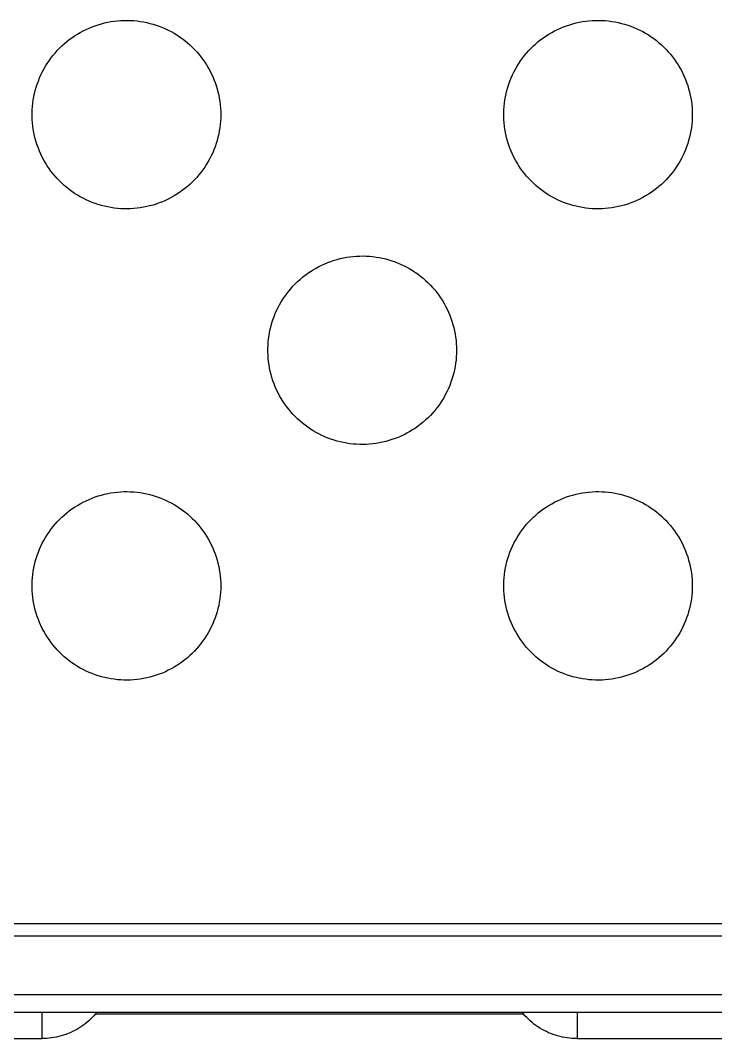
# Model space of a CAD drawing. Header units: millimetres. Extents: x -987 to 2591, y -102 to 2398.
# Drawn here: x 756.57 to 786.06, y 260.37 to 303.59 of the extents above; entities that cross this region are included whole.
import ezdxf

# ---------------------------------------------------------------- set-up
doc = ezdxf.new("R2010")
doc.units = ezdxf.units.MM
doc.header["$MEASUREMENT"] = 0
doc.layers.add('Utwórz2D linie widoczne', color=7, linetype='Continuous', true_color=0x000000)

msp = doc.modelspace()

# ---------------------------------------------------------------- linework, layer by layer
at = {"layer": 'Utwórz2D linie widoczne'}
for p, q in [((759.74, 303.363), (759.872, 303.407)), ((759.872, 303.407), (760.005, 303.446)), ((760.005, 303.446), (760.14, 303.481)), ((760.14, 303.481), (760.275, 303.511)), ((760.275, 303.511), (760.412, 303.536)), ((760.412, 303.536), (760.549, 303.556)), ((760.549, 303.556), (760.687, 303.572)), ((760.687, 303.572), (760.826, 303.583)), ((760.826, 303.583), (760.964, 303.589)), ((760.964, 303.589), (761.103, 303.59)), ((761.103, 303.59), (761.242, 303.586)), ((761.242, 303.586), (761.38, 303.578)), ((761.38, 303.578), (761.519, 303.565)), ((761.519, 303.565), (761.656, 303.547)), ((761.656, 303.547), (761.793, 303.524)), ((761.793, 303.524), (761.929, 303.496)), ((761.929, 303.496), (762.064, 303.464)), ((762.064, 303.464), (762.198, 303.427)), ((762.198, 303.427), (762.331, 303.386)), ((762.331, 303.386), (762.462, 303.34)), ((779.74, 303.363), (779.872, 303.407)), ((779.872, 303.407), (780.005, 303.446)), ((780.005, 303.446), (780.14, 303.481)), ((780.14, 303.481), (780.275, 303.511)), ((780.275, 303.511), (780.412, 303.536)), ((780.412, 303.536), (780.549, 303.556)), ((780.549, 303.556), (780.687, 303.572)), ((780.687, 303.572), (780.826, 303.583)), ((780.826, 303.583), (780.964, 303.589)), ((780.964, 303.589), (781.103, 303.59)), ((781.103, 303.59), (781.242, 303.586)), ((781.242, 303.586), (781.38, 303.578)), ((781.38, 303.578), (781.519, 303.565)), ((781.519, 303.565), (781.656, 303.547)), ((781.656, 303.547), (781.793, 303.524)), ((781.793, 303.524), (781.929, 303.496)), ((781.929, 303.496), (782.064, 303.464)), ((782.064, 303.464), (782.198, 303.427)), ((782.198, 303.427), (782.331, 303.386)), ((782.331, 303.386), (782.462, 303.34)), ((758.871, 302.933), (758.989, 303.007)), ((758.989, 303.007), (759.109, 303.077)), ((759.109, 303.077), (759.231, 303.143)), ((759.231, 303.143), (759.355, 303.205)), ((759.355, 303.205), (759.482, 303.262)), ((759.482, 303.262), (759.61, 303.315)), ((759.61, 303.315), (759.74, 303.363)), ((762.462, 303.34), (762.591, 303.289)), ((762.591, 303.289), (762.719, 303.234)), ((762.719, 303.234), (762.844, 303.174)), ((762.844, 303.174), (762.967, 303.111)), ((762.967, 303.111), (763.088, 303.043)), ((763.088, 303.043), (763.207, 302.97)), ((763.207, 302.97), (763.323, 302.894)), ((778.871, 302.933), (778.989, 303.007)), ((778.989, 303.007), (779.109, 303.077)), ((779.109, 303.077), (779.231, 303.143)), ((779.231, 303.143), (779.355, 303.205)), ((779.355, 303.205), (779.482, 303.262)), ((779.482, 303.262), (779.61, 303.315)), ((779.61, 303.315), (779.74, 303.363)), ((782.462, 303.34), (782.591, 303.289)), ((782.591, 303.289), (782.719, 303.234)), ((782.719, 303.234), (782.844, 303.174)), ((782.844, 303.174), (782.967, 303.111)), ((782.967, 303.111), (783.088, 303.043)), ((783.088, 303.043), (783.207, 302.97)), ((783.207, 302.97), (783.323, 302.894)), ((758.327, 302.503), (758.43, 302.597)), ((758.43, 302.597), (758.536, 302.686)), ((758.536, 302.686), (758.645, 302.772)), ((758.645, 302.772), (758.757, 302.855)), ((758.757, 302.855), (758.871, 302.933)), ((763.323, 302.894), (763.436, 302.814)), ((763.436, 302.814), (763.547, 302.73)), ((763.547, 302.73), (763.654, 302.642)), ((763.654, 302.642), (763.759, 302.55)), ((763.759, 302.55), (763.86, 302.455)), ((778.327, 302.503), (778.43, 302.597)), ((778.43, 302.597), (778.536, 302.686)), ((778.536, 302.686), (778.645, 302.772)), ((778.645, 302.772), (778.757, 302.855)), ((778.757, 302.855), (778.871, 302.933)), ((783.323, 302.894), (783.436, 302.814)), ((783.436, 302.814), (783.547, 302.73)), ((783.547, 302.73), (783.654, 302.642)), ((783.654, 302.642), (783.759, 302.55)), ((783.759, 302.55), (783.86, 302.455)), ((757.865, 301.986), (757.95, 302.096)), ((757.95, 302.096), (758.039, 302.202)), ((758.039, 302.202), (758.132, 302.306)), ((758.132, 302.306), (758.228, 302.406)), ((758.228, 302.406), (758.327, 302.503)), ((763.86, 302.455), (763.958, 302.357)), ((763.958, 302.357), (764.052, 302.255)), ((764.052, 302.255), (764.142, 302.149)), ((764.142, 302.149), (764.229, 302.041)), ((777.865, 301.986), (777.95, 302.096)), ((777.95, 302.096), (778.039, 302.202)), ((778.039, 302.202), (778.132, 302.306)), ((778.132, 302.306), (778.228, 302.406)), ((778.228, 302.406), (778.327, 302.503)), ((783.86, 302.455), (783.958, 302.357)), ((783.958, 302.357), (784.052, 302.255)), ((784.052, 302.255), (784.142, 302.149)), ((784.142, 302.149), (784.229, 302.041)), ((757.634, 301.64), (757.707, 301.758)), ((757.707, 301.758), (757.784, 301.873)), ((757.784, 301.873), (757.865, 301.986)), ((764.229, 302.041), (764.313, 301.93)), ((764.313, 301.93), (764.392, 301.816)), ((764.392, 301.816), (764.467, 301.699)), ((764.467, 301.699), (764.538, 301.58)), ((777.634, 301.64), (777.707, 301.758)), ((777.707, 301.758), (777.784, 301.873)), ((777.784, 301.873), (777.865, 301.986)), ((784.229, 302.041), (784.313, 301.93)), ((784.313, 301.93), (784.392, 301.816)), ((784.392, 301.816), (784.467, 301.699)), ((784.467, 301.699), (784.538, 301.58)), ((757.383, 301.145), (757.439, 301.272)), ((757.439, 301.272), (757.5, 301.397)), ((757.5, 301.397), (757.565, 301.52)), ((757.565, 301.52), (757.634, 301.64)), ((764.538, 301.58), (764.605, 301.458)), ((764.605, 301.458), (764.668, 301.335)), ((764.668, 301.335), (764.726, 301.209)), ((777.383, 301.145), (777.439, 301.272)), ((777.439, 301.272), (777.5, 301.397)), ((777.5, 301.397), (777.565, 301.52)), ((777.565, 301.52), (777.634, 301.64)), ((784.538, 301.58), (784.605, 301.458)), ((784.605, 301.458), (784.668, 301.335)), ((784.668, 301.335), (784.726, 301.209)), ((757.241, 300.753), (757.284, 300.885)), ((757.284, 300.885), (757.331, 301.016)), ((757.331, 301.016), (757.383, 301.145)), ((764.726, 301.209), (764.78, 301.081)), ((764.78, 301.081), (764.83, 300.951)), ((764.83, 300.951), (764.875, 300.82)), ((764.875, 300.82), (764.915, 300.687)), ((777.241, 300.753), (777.284, 300.885)), ((777.284, 300.885), (777.331, 301.016)), ((777.331, 301.016), (777.383, 301.145)), ((784.726, 301.209), (784.78, 301.081)), ((784.78, 301.081), (784.83, 300.951)), ((784.83, 300.951), (784.875, 300.82)), ((784.875, 300.82), (784.915, 300.687)), ((757.141, 300.349), (757.17, 300.485)), ((757.17, 300.485), (757.203, 300.62)), ((757.203, 300.62), (757.241, 300.753)), ((764.915, 300.687), (764.951, 300.553)), ((764.951, 300.553), (764.982, 300.417)), ((764.982, 300.417), (765.008, 300.281)), ((777.141, 300.349), (777.17, 300.485)), ((777.17, 300.485), (777.203, 300.62)), ((777.203, 300.62), (777.241, 300.753)), ((784.915, 300.687), (784.951, 300.553)), ((784.951, 300.553), (784.982, 300.417)), ((784.982, 300.417), (785.008, 300.281)), ((757.074, 299.798), (757.083, 299.937)), ((757.083, 299.937), (757.098, 300.075)), ((757.098, 300.075), (757.117, 300.212)), ((757.117, 300.212), (757.141, 300.349)), ((765.008, 300.281), (765.03, 300.144)), ((765.03, 300.144), (765.047, 300.006)), ((765.047, 300.006), (765.059, 299.868)), ((777.074, 299.798), (777.083, 299.937)), ((777.083, 299.937), (777.098, 300.075)), ((777.098, 300.075), (777.117, 300.212)), ((777.117, 300.212), (777.141, 300.349)), ((785.008, 300.281), (785.03, 300.144)), ((785.03, 300.144), (785.047, 300.006)), ((785.047, 300.006), (785.059, 299.868)), ((757.069, 299.66), (757.074, 299.798)), ((757.069, 299.521), (757.069, 299.66)), ((757.074, 299.382), (757.069, 299.521)), ((765.059, 299.868), (765.066, 299.729)), ((765.066, 299.729), (765.068, 299.59)), ((765.068, 299.59), (765.066, 299.451)), ((777.069, 299.66), (777.074, 299.798)), ((777.069, 299.521), (777.069, 299.66)), ((777.074, 299.382), (777.069, 299.521)), ((785.059, 299.868), (785.066, 299.729)), ((785.066, 299.729), (785.068, 299.59)), ((785.068, 299.59), (785.066, 299.451)), ((757.083, 299.243), (757.074, 299.382)), ((757.098, 299.105), (757.083, 299.243)), ((757.117, 298.968), (757.098, 299.105)), ((765.047, 299.174), (765.03, 299.036)), ((765.059, 299.313), (765.047, 299.174)), ((765.066, 299.451), (765.059, 299.313)), ((777.083, 299.243), (777.074, 299.382)), ((777.098, 299.105), (777.083, 299.243)), ((777.117, 298.968), (777.098, 299.105)), ((785.047, 299.174), (785.03, 299.036)), ((785.059, 299.313), (785.047, 299.174)), ((785.066, 299.451), (785.059, 299.313)), ((757.141, 298.831), (757.117, 298.968)), ((757.17, 298.695), (757.141, 298.831)), ((757.203, 298.56), (757.17, 298.695)), ((764.951, 298.628), (764.915, 298.494)), ((764.982, 298.763), (764.951, 298.628)), ((765.008, 298.899), (764.982, 298.763)), ((765.03, 299.036), (765.008, 298.899)), ((777.141, 298.831), (777.117, 298.968)), ((777.17, 298.695), (777.141, 298.831)), ((777.203, 298.56), (777.17, 298.695)), ((784.951, 298.628), (784.915, 298.494)), ((784.982, 298.763), (784.951, 298.628)), ((785.008, 298.899), (784.982, 298.763)), ((785.03, 299.036), (785.008, 298.899)), ((757.241, 298.427), (757.203, 298.56)), ((757.284, 298.295), (757.241, 298.427)), ((757.331, 298.164), (757.284, 298.295)), ((764.83, 298.229), (764.78, 298.1)), ((764.875, 298.361), (764.83, 298.229)), ((764.915, 298.494), (764.875, 298.361)), ((777.241, 298.427), (777.203, 298.56)), ((777.284, 298.295), (777.241, 298.427)), ((777.331, 298.164), (777.284, 298.295)), ((784.83, 298.229), (784.78, 298.1)), ((784.875, 298.361), (784.83, 298.229)), ((784.915, 298.494), (784.875, 298.361)), ((757.383, 298.035), (757.331, 298.164)), ((757.439, 297.908), (757.383, 298.035)), ((757.5, 297.783), (757.439, 297.908)), ((757.565, 297.661), (757.5, 297.783)), ((764.668, 297.846), (764.605, 297.722)), ((764.726, 297.972), (764.668, 297.846)), ((764.78, 298.1), (764.726, 297.972)), ((777.383, 298.035), (777.331, 298.164)), ((777.439, 297.908), (777.383, 298.035)), ((777.5, 297.783), (777.439, 297.908)), ((777.565, 297.661), (777.5, 297.783)), ((784.668, 297.846), (784.605, 297.722)), ((784.726, 297.972), (784.668, 297.846)), ((784.78, 298.1), (784.726, 297.972)), ((757.634, 297.54), (757.565, 297.661)), ((757.707, 297.422), (757.634, 297.54)), ((757.784, 297.307), (757.707, 297.422)), ((764.392, 297.364), (764.313, 297.25)), ((764.467, 297.481), (764.392, 297.364)), ((764.538, 297.6), (764.467, 297.481)), ((764.605, 297.722), (764.538, 297.6)), ((777.634, 297.54), (777.565, 297.661)), ((777.707, 297.422), (777.634, 297.54)), ((777.784, 297.307), (777.707, 297.422)), ((784.392, 297.364), (784.313, 297.25)), ((784.467, 297.481), (784.392, 297.364)), ((784.538, 297.6), (784.467, 297.481)), ((784.605, 297.722), (784.538, 297.6)), ((757.865, 297.194), (757.784, 297.307)), ((757.95, 297.085), (757.865, 297.194)), ((758.039, 296.978), (757.95, 297.085)), ((758.132, 296.874), (758.039, 296.978)), ((764.052, 296.926), (763.958, 296.824)), ((764.142, 297.031), (764.052, 296.926)), ((764.229, 297.139), (764.142, 297.031)), ((764.313, 297.25), (764.229, 297.139)), ((777.865, 297.194), (777.784, 297.307)), ((777.95, 297.085), (777.865, 297.194)), ((778.039, 296.978), (777.95, 297.085)), ((778.132, 296.874), (778.039, 296.978)), ((784.052, 296.926), (783.958, 296.824)), ((784.142, 297.031), (784.052, 296.926)), ((784.229, 297.139), (784.142, 297.031)), ((784.313, 297.25), (784.229, 297.139)), ((758.228, 296.774), (758.132, 296.874)), ((758.327, 296.677), (758.228, 296.774)), ((758.43, 296.584), (758.327, 296.677)), ((758.536, 296.494), (758.43, 296.584)), ((758.645, 296.408), (758.536, 296.494)), ((763.654, 296.538), (763.547, 296.45)), ((763.759, 296.63), (763.654, 296.538)), ((763.86, 296.725), (763.759, 296.63)), ((763.958, 296.824), (763.86, 296.725)), ((778.228, 296.774), (778.132, 296.874)), ((778.327, 296.677), (778.228, 296.774)), ((778.43, 296.584), (778.327, 296.677)), ((778.536, 296.494), (778.43, 296.584)), ((778.645, 296.408), (778.536, 296.494)), ((783.654, 296.538), (783.547, 296.45)), ((783.759, 296.63), (783.654, 296.538)), ((783.86, 296.725), (783.759, 296.63)), ((783.958, 296.824), (783.86, 296.725)), ((758.757, 296.326), (758.645, 296.408)), ((758.871, 296.247), (758.757, 296.326)), ((758.989, 296.173), (758.871, 296.247)), ((759.109, 296.103), (758.989, 296.173)), ((759.231, 296.037), (759.109, 296.103)), ((759.355, 295.976), (759.231, 296.037)), ((762.967, 296.07), (762.844, 296.006)), ((763.088, 296.138), (762.967, 296.07)), ((763.207, 296.21), (763.088, 296.138)), ((763.323, 296.286), (763.207, 296.21)), ((763.436, 296.366), (763.323, 296.286)), ((763.547, 296.45), (763.436, 296.366)), ((778.757, 296.326), (778.645, 296.408)), ((778.871, 296.247), (778.757, 296.326)), ((778.989, 296.173), (778.871, 296.247)), ((779.109, 296.103), (778.989, 296.173)), ((779.231, 296.037), (779.109, 296.103)), ((779.355, 295.976), (779.231, 296.037)), ((782.967, 296.07), (782.844, 296.006)), ((783.088, 296.138), (782.967, 296.07)), ((783.207, 296.21), (783.088, 296.138)), ((783.323, 296.286), (783.207, 296.21)), ((783.436, 296.366), (783.323, 296.286)), ((783.547, 296.45), (783.436, 296.366)), ((759.482, 295.918), (759.355, 295.976)), ((759.61, 295.865), (759.482, 295.918)), ((759.74, 295.817), (759.61, 295.865)), ((759.872, 295.773), (759.74, 295.817)), ((760.005, 295.734), (759.872, 295.773)), ((760.14, 295.699), (760.005, 295.734)), ((760.275, 295.67), (760.14, 295.699)), ((760.412, 295.644), (760.275, 295.67)), ((760.549, 295.624), (760.412, 295.644)), ((760.687, 295.608), (760.549, 295.624)), ((760.826, 295.598), (760.687, 295.608)), ((760.964, 295.591), (760.826, 295.598)), ((761.38, 295.602), (761.242, 295.594)), ((761.519, 295.616), (761.38, 295.602)), ((761.656, 295.634), (761.519, 295.616)), ((761.793, 295.656), (761.656, 295.634)), ((761.929, 295.684), (761.793, 295.656)), ((762.064, 295.716), (761.929, 295.684)), ((762.198, 295.753), (762.064, 295.716)), ((762.331, 295.795), (762.198, 295.753)), ((762.462, 295.841), (762.331, 295.795)), ((762.591, 295.891), (762.462, 295.841)), ((762.719, 295.946), (762.591, 295.891)), ((762.844, 296.006), (762.719, 295.946)), ((779.482, 295.918), (779.355, 295.976)), ((779.61, 295.865), (779.482, 295.918)), ((779.74, 295.817), (779.61, 295.865)), ((779.872, 295.773), (779.74, 295.817)), ((780.005, 295.734), (779.872, 295.773)), ((780.14, 295.699), (780.005, 295.734)), ((780.275, 295.67), (780.14, 295.699)), ((780.412, 295.644), (780.275, 295.67)), ((780.549, 295.624), (780.412, 295.644)), ((780.687, 295.608), (780.549, 295.624)), ((780.826, 295.598), (780.687, 295.608)), ((780.964, 295.591), (780.826, 295.598)), ((781.38, 295.602), (781.242, 295.594)), ((781.519, 295.616), (781.38, 295.602)), ((781.656, 295.634), (781.519, 295.616)), ((781.793, 295.656), (781.656, 295.634)), ((781.929, 295.684), (781.793, 295.656)), ((782.064, 295.716), (781.929, 295.684)), ((782.198, 295.753), (782.064, 295.716)), ((782.331, 295.795), (782.198, 295.753)), ((782.462, 295.841), (782.331, 295.795)), ((782.591, 295.891), (782.462, 295.841)), ((782.719, 295.946), (782.591, 295.891)), ((782.844, 296.006), (782.719, 295.946)), ((761.103, 295.59), (760.964, 295.591)), ((761.242, 295.594), (761.103, 295.59)), ((781.103, 295.59), (780.964, 295.591)), ((781.242, 295.594), (781.103, 295.59)), ((769.872, 293.407), (770.005, 293.446)), ((770.005, 293.446), (770.14, 293.481)), ((770.14, 293.481), (770.275, 293.511)), ((770.275, 293.511), (770.412, 293.536)), ((770.412, 293.536), (770.549, 293.556)), ((770.549, 293.556), (770.687, 293.572)), ((770.687, 293.572), (770.826, 293.583)), ((770.826, 293.583), (770.964, 293.589)), ((770.964, 293.589), (771.103, 293.59)), ((771.103, 293.59), (771.242, 293.586)), ((771.242, 293.586), (771.38, 293.578)), ((771.38, 293.578), (771.519, 293.565)), ((771.519, 293.565), (771.656, 293.547)), ((771.656, 293.547), (771.793, 293.524)), ((771.793, 293.524), (771.929, 293.496)), ((771.929, 293.496), (772.064, 293.464)), ((772.064, 293.464), (772.198, 293.427)), ((768.871, 292.933), (768.989, 293.007)), ((768.989, 293.007), (769.109, 293.077)), ((769.109, 293.077), (769.231, 293.143)), ((769.231, 293.143), (769.355, 293.205)), ((769.355, 293.205), (769.482, 293.262)), ((769.482, 293.262), (769.61, 293.315)), ((769.61, 293.315), (769.74, 293.363)), ((769.74, 293.363), (769.872, 293.407)), ((772.198, 293.427), (772.331, 293.386)), ((772.331, 293.386), (772.462, 293.34)), ((772.462, 293.34), (772.591, 293.289)), ((772.591, 293.289), (772.719, 293.234)), ((772.719, 293.234), (772.844, 293.174)), ((772.844, 293.174), (772.967, 293.111)), ((772.967, 293.111), (773.088, 293.043)), ((773.088, 293.043), (773.207, 292.97)), ((768.327, 292.503), (768.43, 292.597)), ((768.43, 292.597), (768.536, 292.686)), ((768.536, 292.686), (768.645, 292.772)), ((768.645, 292.772), (768.757, 292.855)), ((768.757, 292.855), (768.871, 292.933)), ((773.207, 292.97), (773.323, 292.894)), ((773.323, 292.894), (773.436, 292.814)), ((773.436, 292.814), (773.547, 292.73)), ((773.547, 292.73), (773.654, 292.642)), ((773.654, 292.642), (773.759, 292.55)), ((767.95, 292.096), (768.039, 292.202)), ((768.039, 292.202), (768.132, 292.306)), ((768.132, 292.306), (768.228, 292.406)), ((768.228, 292.406), (768.327, 292.503)), ((773.759, 292.55), (773.86, 292.455)), ((773.86, 292.455), (773.958, 292.357)), ((773.958, 292.357), (774.052, 292.255)), ((774.052, 292.255), (774.142, 292.149)), ((774.142, 292.149), (774.229, 292.041)), ((767.634, 291.64), (767.707, 291.758)), ((767.707, 291.758), (767.784, 291.873)), ((767.784, 291.873), (767.865, 291.986)), ((767.865, 291.986), (767.95, 292.096)), ((774.229, 292.041), (774.313, 291.93)), ((774.313, 291.93), (774.392, 291.816)), ((774.392, 291.816), (774.467, 291.699)), ((767.439, 291.272), (767.5, 291.397)), ((767.5, 291.397), (767.565, 291.52)), ((767.565, 291.52), (767.634, 291.64)), ((774.467, 291.699), (774.538, 291.58)), ((774.538, 291.58), (774.605, 291.458)), ((774.605, 291.458), (774.668, 291.335)), ((774.668, 291.335), (774.726, 291.209)), ((767.241, 290.753), (767.284, 290.885)), ((767.284, 290.885), (767.331, 291.016)), ((767.331, 291.016), (767.383, 291.145)), ((767.383, 291.145), (767.439, 291.272)), ((774.726, 291.209), (774.78, 291.081)), ((774.78, 291.081), (774.83, 290.951)), ((774.83, 290.951), (774.875, 290.82)), ((767.141, 290.349), (767.17, 290.485)), ((767.17, 290.485), (767.203, 290.62)), ((767.203, 290.62), (767.241, 290.753)), ((774.875, 290.82), (774.915, 290.687)), ((774.915, 290.687), (774.951, 290.553)), ((774.951, 290.553), (774.982, 290.417)), ((774.982, 290.417), (775.008, 290.281)), ((767.083, 289.937), (767.098, 290.075)), ((767.098, 290.075), (767.117, 290.212)), ((767.117, 290.212), (767.141, 290.349)), ((775.008, 290.281), (775.03, 290.144)), ((775.03, 290.144), (775.047, 290.006)), ((775.047, 290.006), (775.059, 289.868)), ((767.069, 289.66), (767.074, 289.798)), ((767.069, 289.521), (767.069, 289.66)), ((767.074, 289.798), (767.083, 289.937)), ((775.059, 289.868), (775.066, 289.729)), ((775.066, 289.729), (775.068, 289.59)), ((775.068, 289.59), (775.066, 289.451)), ((767.074, 289.382), (767.069, 289.521)), ((767.083, 289.243), (767.074, 289.382)), ((767.098, 289.105), (767.083, 289.243)), ((775.047, 289.174), (775.03, 289.036)), ((775.059, 289.313), (775.047, 289.174)), ((775.066, 289.451), (775.059, 289.313)), ((767.117, 288.968), (767.098, 289.105)), ((767.141, 288.831), (767.117, 288.968)), ((767.17, 288.695), (767.141, 288.831)), ((767.203, 288.56), (767.17, 288.695)), ((774.982, 288.763), (774.951, 288.628)), ((775.008, 288.899), (774.982, 288.763)), ((775.03, 289.036), (775.008, 288.899)), ((767.241, 288.427), (767.203, 288.56)), ((767.284, 288.295), (767.241, 288.427)), ((767.331, 288.164), (767.284, 288.295)), ((774.875, 288.361), (774.83, 288.229)), ((774.915, 288.494), (774.875, 288.361)), ((774.951, 288.628), (774.915, 288.494)), ((767.383, 288.035), (767.331, 288.164)), ((767.439, 287.908), (767.383, 288.035)), ((767.5, 287.783), (767.439, 287.908)), ((774.668, 287.846), (774.605, 287.722)), ((774.726, 287.972), (774.668, 287.846)), ((774.78, 288.1), (774.726, 287.972)), ((774.83, 288.229), (774.78, 288.1)), ((767.565, 287.661), (767.5, 287.783)), ((767.634, 287.54), (767.565, 287.661)), ((767.707, 287.422), (767.634, 287.54)), ((767.784, 287.307), (767.707, 287.422)), ((774.467, 287.481), (774.392, 287.364)), ((774.538, 287.6), (774.467, 287.481)), ((774.605, 287.722), (774.538, 287.6)), ((767.865, 287.194), (767.784, 287.307)), ((767.95, 287.085), (767.865, 287.194)), ((768.039, 286.978), (767.95, 287.085)), ((768.132, 286.874), (768.039, 286.978)), ((774.142, 287.031), (774.052, 286.926)), ((774.229, 287.139), (774.142, 287.031)), ((774.313, 287.25), (774.229, 287.139)), ((774.392, 287.364), (774.313, 287.25)), ((768.228, 286.774), (768.132, 286.874)), ((768.327, 286.677), (768.228, 286.774)), ((768.43, 286.584), (768.327, 286.677)), ((768.536, 286.494), (768.43, 286.584)), ((773.654, 286.538), (773.547, 286.45)), ((773.759, 286.63), (773.654, 286.538)), ((773.86, 286.725), (773.759, 286.63)), ((773.958, 286.824), (773.86, 286.725)), ((774.052, 286.926), (773.958, 286.824)), ((768.645, 286.408), (768.536, 286.494)), ((768.757, 286.326), (768.645, 286.408)), ((768.871, 286.247), (768.757, 286.326)), ((768.989, 286.173), (768.871, 286.247)), ((769.109, 286.103), (768.989, 286.173)), ((769.231, 286.037), (769.109, 286.103)), ((773.088, 286.138), (772.967, 286.07)), ((773.207, 286.21), (773.088, 286.138)), ((773.323, 286.286), (773.207, 286.21)), ((773.436, 286.366), (773.323, 286.286)), ((773.547, 286.45), (773.436, 286.366)), ((769.355, 285.976), (769.231, 286.037)), ((769.482, 285.918), (769.355, 285.976)), ((769.61, 285.865), (769.482, 285.918)), ((769.74, 285.817), (769.61, 285.865)), ((769.872, 285.773), (769.74, 285.817)), ((770.005, 285.734), (769.872, 285.773)), ((770.14, 285.699), (770.005, 285.734)), ((770.275, 285.67), (770.14, 285.699)), ((770.412, 285.644), (770.275, 285.67)), ((771.929, 285.684), (771.793, 285.656)), ((772.064, 285.716), (771.929, 285.684)), ((772.198, 285.753), (772.064, 285.716)), ((772.331, 285.795), (772.198, 285.753)), ((772.462, 285.841), (772.331, 285.795)), ((772.591, 285.891), (772.462, 285.841)), ((772.719, 285.946), (772.591, 285.891)), ((772.844, 286.006), (772.719, 285.946)), ((772.967, 286.07), (772.844, 286.006)), ((770.549, 285.624), (770.412, 285.644)), ((770.687, 285.608), (770.549, 285.624)), ((770.826, 285.598), (770.687, 285.608)), ((770.964, 285.591), (770.826, 285.598)), ((771.103, 285.59), (770.964, 285.591)), ((771.242, 285.594), (771.103, 285.59)), ((771.38, 285.602), (771.242, 285.594)), ((771.519, 285.616), (771.38, 285.602)), ((771.656, 285.634), (771.519, 285.616)), ((771.793, 285.656), (771.656, 285.634)), ((760.14, 283.481), (760.275, 283.511)), ((760.275, 283.511), (760.412, 283.536)), ((760.412, 283.536), (760.549, 283.556)), ((760.549, 283.556), (760.687, 283.572)), ((760.687, 283.572), (760.826, 283.583)), ((760.826, 283.583), (760.964, 283.589)), ((760.964, 283.589), (761.103, 283.59)), ((761.103, 283.59), (761.242, 283.586)), ((761.242, 283.586), (761.38, 283.578)), ((761.38, 283.578), (761.519, 283.565)), ((761.519, 283.565), (761.656, 283.547)), ((761.656, 283.547), (761.793, 283.524)), ((761.793, 283.524), (761.929, 283.496)), ((761.929, 283.496), (762.064, 283.464)), ((780.14, 283.481), (780.275, 283.511)), ((780.275, 283.511), (780.412, 283.536)), ((780.412, 283.536), (780.549, 283.556)), ((780.549, 283.556), (780.687, 283.572)), ((780.687, 283.572), (780.826, 283.583)), ((780.826, 283.583), (780.964, 283.589)), ((780.964, 283.589), (781.103, 283.59)), ((781.103, 283.59), (781.242, 283.586)), ((781.242, 283.586), (781.38, 283.578)), ((781.38, 283.578), (781.519, 283.565)), ((781.519, 283.565), (781.656, 283.547)), ((781.656, 283.547), (781.793, 283.524)), ((781.793, 283.524), (781.929, 283.496)), ((781.929, 283.496), (782.064, 283.464)), ((758.989, 283.007), (759.109, 283.077)), ((759.109, 283.077), (759.231, 283.143)), ((759.231, 283.143), (759.355, 283.205)), ((759.355, 283.205), (759.482, 283.262)), ((759.482, 283.262), (759.61, 283.315)), ((759.61, 283.315), (759.74, 283.363)), ((759.74, 283.363), (759.872, 283.407)), ((759.872, 283.407), (760.005, 283.446)), ((760.005, 283.446), (760.14, 283.481)), ((762.064, 283.464), (762.198, 283.427)), ((762.198, 283.427), (762.331, 283.386)), ((762.331, 283.386), (762.462, 283.34)), ((762.462, 283.34), (762.591, 283.289)), ((762.591, 283.289), (762.719, 283.234)), ((762.719, 283.234), (762.844, 283.174)), ((762.844, 283.174), (762.967, 283.111)), ((762.967, 283.111), (763.088, 283.043)), ((778.989, 283.007), (779.109, 283.077)), ((779.109, 283.077), (779.231, 283.143)), ((779.231, 283.143), (779.355, 283.205)), ((779.355, 283.205), (779.482, 283.262)), ((779.482, 283.262), (779.61, 283.315)), ((779.61, 283.315), (779.74, 283.363)), ((779.74, 283.363), (779.872, 283.407)), ((779.872, 283.407), (780.005, 283.446)), ((780.005, 283.446), (780.14, 283.481)), ((782.064, 283.464), (782.198, 283.427)), ((782.198, 283.427), (782.331, 283.386)), ((782.331, 283.386), (782.462, 283.34)), ((782.462, 283.34), (782.591, 283.289)), ((782.591, 283.289), (782.719, 283.234)), ((782.719, 283.234), (782.844, 283.174)), ((782.844, 283.174), (782.967, 283.111)), ((782.967, 283.111), (783.088, 283.043)), ((758.43, 282.597), (758.536, 282.686)), ((758.536, 282.686), (758.645, 282.772)), ((758.645, 282.772), (758.757, 282.855)), ((758.757, 282.855), (758.871, 282.933)), ((758.871, 282.933), (758.989, 283.007)), ((763.088, 283.043), (763.207, 282.97)), ((763.207, 282.97), (763.323, 282.894)), ((763.323, 282.894), (763.436, 282.814)), ((763.436, 282.814), (763.547, 282.73)), ((763.547, 282.73), (763.654, 282.642)), ((763.654, 282.642), (763.759, 282.55)), ((778.43, 282.597), (778.536, 282.686)), ((778.536, 282.686), (778.645, 282.772)), ((778.645, 282.772), (778.757, 282.855)), ((778.757, 282.855), (778.871, 282.933)), ((778.871, 282.933), (778.989, 283.007)), ((783.088, 283.043), (783.207, 282.97)), ((783.207, 282.97), (783.323, 282.894)), ((783.323, 282.894), (783.436, 282.814)), ((783.436, 282.814), (783.547, 282.73)), ((783.547, 282.73), (783.654, 282.642)), ((783.654, 282.642), (783.759, 282.55)), ((757.95, 282.096), (758.039, 282.202)), ((758.039, 282.202), (758.132, 282.306)), ((758.132, 282.306), (758.228, 282.406)), ((758.228, 282.406), (758.327, 282.503)), ((758.327, 282.503), (758.43, 282.597)), ((763.759, 282.55), (763.86, 282.455)), ((763.86, 282.455), (763.958, 282.357)), ((763.958, 282.357), (764.052, 282.255)), ((764.052, 282.255), (764.142, 282.149)), ((777.95, 282.096), (778.039, 282.202)), ((778.039, 282.202), (778.132, 282.306)), ((778.132, 282.306), (778.228, 282.406)), ((778.228, 282.406), (778.327, 282.503)), ((778.327, 282.503), (778.43, 282.597)), ((783.759, 282.55), (783.86, 282.455)), ((783.86, 282.455), (783.958, 282.357)), ((783.958, 282.357), (784.052, 282.255)), ((784.052, 282.255), (784.142, 282.149)), ((757.707, 281.758), (757.784, 281.873)), ((757.784, 281.873), (757.865, 281.986)), ((757.865, 281.986), (757.95, 282.096)), ((764.142, 282.149), (764.229, 282.041)), ((764.229, 282.041), (764.313, 281.93)), ((764.313, 281.93), (764.392, 281.816)), ((764.392, 281.816), (764.467, 281.699)), ((777.707, 281.758), (777.784, 281.873)), ((777.784, 281.873), (777.865, 281.986)), ((777.865, 281.986), (777.95, 282.096)), ((784.142, 282.149), (784.229, 282.041)), ((784.229, 282.041), (784.313, 281.93)), ((784.313, 281.93), (784.392, 281.816)), ((784.392, 281.816), (784.467, 281.699)), ((757.439, 281.272), (757.5, 281.397)), ((757.5, 281.397), (757.565, 281.52)), ((757.565, 281.52), (757.634, 281.64)), ((757.634, 281.64), (757.707, 281.758)), ((764.467, 281.699), (764.538, 281.58)), ((764.538, 281.58), (764.605, 281.458)), ((764.605, 281.458), (764.668, 281.335)), ((777.439, 281.272), (777.5, 281.397)), ((777.5, 281.397), (777.565, 281.52)), ((777.565, 281.52), (777.634, 281.64)), ((777.634, 281.64), (777.707, 281.758)), ((784.467, 281.699), (784.538, 281.58)), ((784.538, 281.58), (784.605, 281.458)), ((784.605, 281.458), (784.668, 281.335)), ((757.284, 280.885), (757.331, 281.016)), ((757.331, 281.016), (757.383, 281.145)), ((757.383, 281.145), (757.439, 281.272)), ((764.668, 281.335), (764.726, 281.209)), ((764.726, 281.209), (764.78, 281.081)), ((764.78, 281.081), (764.83, 280.951)), ((764.83, 280.951), (764.875, 280.82)), ((777.284, 280.885), (777.331, 281.016)), ((777.331, 281.016), (777.383, 281.145)), ((777.383, 281.145), (777.439, 281.272)), ((784.668, 281.335), (784.726, 281.209)), ((784.726, 281.209), (784.78, 281.081)), ((784.78, 281.081), (784.83, 280.951)), ((784.83, 280.951), (784.875, 280.82)), ((757.141, 280.349), (757.17, 280.485)), ((757.17, 280.485), (757.203, 280.62)), ((757.203, 280.62), (757.241, 280.753)), ((757.241, 280.753), (757.284, 280.885)), ((764.875, 280.82), (764.915, 280.687)), ((764.915, 280.687), (764.951, 280.553)), ((764.951, 280.553), (764.982, 280.417)), ((777.141, 280.349), (777.17, 280.485)), ((777.17, 280.485), (777.203, 280.62)), ((777.203, 280.62), (777.241, 280.753)), ((777.241, 280.753), (777.284, 280.885)), ((784.875, 280.82), (784.915, 280.687)), ((784.915, 280.687), (784.951, 280.553)), ((784.951, 280.553), (784.982, 280.417)), ((757.083, 279.937), (757.098, 280.075)), ((757.098, 280.075), (757.117, 280.212)), ((757.117, 280.212), (757.141, 280.349)), ((764.982, 280.417), (765.008, 280.281)), ((765.008, 280.281), (765.03, 280.144)), ((765.03, 280.144), (765.047, 280.006)), ((777.083, 279.937), (777.098, 280.075)), ((777.098, 280.075), (777.117, 280.212)), ((777.117, 280.212), (777.141, 280.349)), ((784.982, 280.417), (785.008, 280.281)), ((785.008, 280.281), (785.03, 280.144)), ((785.03, 280.144), (785.047, 280.006)), ((757.069, 279.66), (757.074, 279.798)), ((757.069, 279.521), (757.069, 279.66)), ((757.074, 279.798), (757.083, 279.937)), ((765.047, 280.006), (765.059, 279.868)), ((765.059, 279.868), (765.066, 279.729)), ((765.066, 279.729), (765.068, 279.59)), ((777.069, 279.66), (777.074, 279.798)), ((777.069, 279.521), (777.069, 279.66)), ((777.074, 279.798), (777.083, 279.937)), ((785.047, 280.006), (785.059, 279.868)), ((785.059, 279.868), (785.066, 279.729)), ((785.066, 279.729), (785.068, 279.59)), ((757.074, 279.382), (757.069, 279.521)), ((757.083, 279.243), (757.074, 279.382)), ((757.098, 279.105), (757.083, 279.243)), ((765.059, 279.313), (765.047, 279.174)), ((765.066, 279.451), (765.059, 279.313)), ((765.068, 279.59), (765.066, 279.451)), ((777.074, 279.382), (777.069, 279.521)), ((777.083, 279.243), (777.074, 279.382)), ((777.098, 279.105), (777.083, 279.243)), ((785.059, 279.313), (785.047, 279.174)), ((785.066, 279.451), (785.059, 279.313)), ((785.068, 279.59), (785.066, 279.451)), ((757.117, 278.968), (757.098, 279.105)), ((757.141, 278.831), (757.117, 278.968)), ((757.17, 278.695), (757.141, 278.831)), ((764.982, 278.763), (764.951, 278.628)), ((765.008, 278.899), (764.982, 278.763)), ((765.03, 279.036), (765.008, 278.899)), ((765.047, 279.174), (765.03, 279.036)), ((777.117, 278.968), (777.098, 279.105)), ((777.141, 278.831), (777.117, 278.968)), ((777.17, 278.695), (777.141, 278.831)), ((784.982, 278.763), (784.951, 278.628)), ((785.008, 278.899), (784.982, 278.763)), ((785.03, 279.036), (785.008, 278.899)), ((785.047, 279.174), (785.03, 279.036)), ((757.203, 278.56), (757.17, 278.695)), ((757.241, 278.427), (757.203, 278.56)), ((757.284, 278.295), (757.241, 278.427)), ((764.875, 278.361), (764.83, 278.229)), ((764.915, 278.494), (764.875, 278.361)), ((764.951, 278.628), (764.915, 278.494)), ((777.203, 278.56), (777.17, 278.695)), ((777.241, 278.427), (777.203, 278.56)), ((777.284, 278.295), (777.241, 278.427)), ((784.875, 278.361), (784.83, 278.229)), ((784.915, 278.494), (784.875, 278.361)), ((784.951, 278.628), (784.915, 278.494)), ((757.331, 278.164), (757.284, 278.295)), ((757.383, 278.035), (757.331, 278.164)), ((757.439, 277.908), (757.383, 278.035)), ((757.5, 277.783), (757.439, 277.908)), ((764.726, 277.972), (764.668, 277.846)), ((764.78, 278.1), (764.726, 277.972)), ((764.83, 278.229), (764.78, 278.1)), ((777.331, 278.164), (777.284, 278.295)), ((777.383, 278.035), (777.331, 278.164)), ((777.439, 277.908), (777.383, 278.035)), ((777.5, 277.783), (777.439, 277.908)), ((784.726, 277.972), (784.668, 277.846)), ((784.78, 278.1), (784.726, 277.972)), ((784.83, 278.229), (784.78, 278.1)), ((757.565, 277.661), (757.5, 277.783)), ((757.634, 277.54), (757.565, 277.661)), ((757.707, 277.422), (757.634, 277.54)), ((764.467, 277.481), (764.392, 277.364)), ((764.538, 277.6), (764.467, 277.481)), ((764.605, 277.722), (764.538, 277.6)), ((764.668, 277.846), (764.605, 277.722)), ((777.565, 277.661), (777.5, 277.783)), ((777.634, 277.54), (777.565, 277.661)), ((777.707, 277.422), (777.634, 277.54)), ((784.467, 277.481), (784.392, 277.364)), ((784.538, 277.6), (784.467, 277.481)), ((784.605, 277.722), (784.538, 277.6)), ((784.668, 277.846), (784.605, 277.722)), ((757.784, 277.307), (757.707, 277.422)), ((757.865, 277.194), (757.784, 277.307)), ((757.95, 277.085), (757.865, 277.194)), ((758.039, 276.978), (757.95, 277.085)), ((764.142, 277.031), (764.052, 276.926)), ((764.229, 277.139), (764.142, 277.031)), ((764.313, 277.25), (764.229, 277.139)), ((764.392, 277.364), (764.313, 277.25)), ((777.784, 277.307), (777.707, 277.422)), ((777.865, 277.194), (777.784, 277.307)), ((777.95, 277.085), (777.865, 277.194)), ((778.039, 276.978), (777.95, 277.085)), ((784.142, 277.031), (784.052, 276.926)), ((784.229, 277.139), (784.142, 277.031)), ((784.313, 277.25), (784.229, 277.139)), ((784.392, 277.364), (784.313, 277.25)), ((758.132, 276.874), (758.039, 276.978)), ((758.228, 276.774), (758.132, 276.874)), ((758.327, 276.677), (758.228, 276.774)), ((758.43, 276.584), (758.327, 276.677)), ((758.536, 276.494), (758.43, 276.584)), ((763.759, 276.63), (763.654, 276.538)), ((763.86, 276.725), (763.759, 276.63)), ((763.958, 276.824), (763.86, 276.725)), ((764.052, 276.926), (763.958, 276.824)), ((778.132, 276.874), (778.039, 276.978)), ((778.228, 276.774), (778.132, 276.874)), ((778.327, 276.677), (778.228, 276.774)), ((778.43, 276.584), (778.327, 276.677)), ((778.536, 276.494), (778.43, 276.584)), ((783.759, 276.63), (783.654, 276.538)), ((783.86, 276.725), (783.759, 276.63)), ((783.958, 276.824), (783.86, 276.725)), ((784.052, 276.926), (783.958, 276.824)), ((758.645, 276.408), (758.536, 276.494)), ((758.757, 276.326), (758.645, 276.408)), ((758.871, 276.247), (758.757, 276.326)), ((758.989, 276.173), (758.871, 276.247)), ((759.109, 276.103), (758.989, 276.173)), ((763.207, 276.21), (763.088, 276.138)), ((763.323, 276.286), (763.207, 276.21)), ((763.436, 276.366), (763.323, 276.286)), ((763.547, 276.45), (763.436, 276.366)), ((763.654, 276.538), (763.547, 276.45)), ((778.645, 276.408), (778.536, 276.494)), ((778.757, 276.326), (778.645, 276.408)), ((778.871, 276.247), (778.757, 276.326)), ((778.989, 276.173), (778.871, 276.247)), ((779.109, 276.103), (778.989, 276.173)), ((783.207, 276.21), (783.088, 276.138)), ((783.323, 276.286), (783.207, 276.21)), ((783.436, 276.366), (783.323, 276.286)), ((783.547, 276.45), (783.436, 276.366)), ((783.654, 276.538), (783.547, 276.45)), ((759.231, 276.037), (759.109, 276.103)), ((759.355, 275.976), (759.231, 276.037)), ((759.482, 275.918), (759.355, 275.976)), ((759.61, 275.865), (759.482, 275.918)), ((759.74, 275.817), (759.61, 275.865)), ((759.872, 275.773), (759.74, 275.817)), ((760.005, 275.734), (759.872, 275.773)), ((760.14, 275.699), (760.005, 275.734)), ((762.198, 275.753), (762.064, 275.716)), ((762.331, 275.795), (762.198, 275.753)), ((762.462, 275.841), (762.331, 275.795)), ((762.591, 275.891), (762.462, 275.841)), ((762.719, 275.946), (762.591, 275.891)), ((762.844, 276.006), (762.719, 275.946)), ((762.967, 276.07), (762.844, 276.006)), ((763.088, 276.138), (762.967, 276.07)), ((779.231, 276.037), (779.109, 276.103)), ((779.355, 275.976), (779.231, 276.037)), ((779.482, 275.918), (779.355, 275.976)), ((779.61, 275.865), (779.482, 275.918)), ((779.74, 275.817), (779.61, 275.865)), ((779.872, 275.773), (779.74, 275.817)), ((780.005, 275.734), (779.872, 275.773)), ((780.14, 275.699), (780.005, 275.734)), ((782.198, 275.753), (782.064, 275.716)), ((782.331, 275.795), (782.198, 275.753)), ((782.462, 275.841), (782.331, 275.795)), ((782.591, 275.891), (782.462, 275.841)), ((782.719, 275.946), (782.591, 275.891)), ((782.844, 276.006), (782.719, 275.946)), ((782.967, 276.07), (782.844, 276.006)), ((783.088, 276.138), (782.967, 276.07)), ((760.275, 275.67), (760.14, 275.699)), ((760.412, 275.644), (760.275, 275.67)), ((760.549, 275.624), (760.412, 275.644)), ((760.687, 275.608), (760.549, 275.624)), ((760.826, 275.598), (760.687, 275.608)), ((760.964, 275.591), (760.826, 275.598)), ((761.103, 275.59), (760.964, 275.591)), ((761.242, 275.594), (761.103, 275.59)), ((761.38, 275.602), (761.242, 275.594)), ((761.519, 275.616), (761.38, 275.602)), ((761.656, 275.634), (761.519, 275.616)), ((761.793, 275.656), (761.656, 275.634)), ((761.929, 275.684), (761.793, 275.656)), ((762.064, 275.716), (761.929, 275.684)), ((780.275, 275.67), (780.14, 275.699)), ((780.412, 275.644), (780.275, 275.67)), ((780.549, 275.624), (780.412, 275.644)), ((780.687, 275.608), (780.549, 275.624)), ((780.826, 275.598), (780.687, 275.608)), ((780.964, 275.591), (780.826, 275.598)), ((781.103, 275.59), (780.964, 275.591)), ((781.242, 275.594), (781.103, 275.59)), ((781.38, 275.602), (781.242, 275.594)), ((781.519, 275.616), (781.38, 275.602)), ((781.656, 275.634), (781.519, 275.616)), ((781.793, 275.656), (781.656, 275.634)), ((781.929, 275.684), (781.793, 275.656)), ((782.064, 275.716), (781.929, 275.684)), ((923.95, 265.242), (557.824, 265.242)), ((558.333, 264.742), (923.481, 264.742)), ((554.887, 262.242), (926.887, 262.242)), ((550.485, 261.499), (930.487, 261.499)), ((554.487, 261.501), (926.487, 261.501)), ((757.48, 261.499), (757.48, 260.374)), ((759.822, 261.499), (759.756, 261.42)), ((777.904, 261.42), (777.838, 261.499)), ((780.18, 261.499), (780.18, 260.374)), ((759.387, 261.058), (759.307, 260.994)), ((759.466, 261.125), (759.387, 261.058)), ((759.542, 261.195), (759.466, 261.125)), ((759.616, 261.268), (759.542, 261.195)), ((759.687, 261.342), (759.616, 261.268)), ((759.756, 261.42), (759.687, 261.342)), ((759.768, 261.433), (777.893, 261.433)), ((777.973, 261.342), (777.904, 261.42)), ((778.044, 261.268), (777.973, 261.342)), ((778.118, 261.195), (778.044, 261.268)), ((778.194, 261.125), (778.118, 261.195)), ((778.273, 261.058), (778.194, 261.125)), ((778.354, 260.994), (778.273, 261.058)), ((758.685, 260.627), (758.59, 260.587)), ((758.779, 260.67), (758.685, 260.627)), ((758.872, 260.716), (758.779, 260.67)), ((758.962, 260.766), (758.872, 260.716)), ((759.051, 260.818), (758.962, 260.766)), ((759.138, 260.874), (759.051, 260.818)), ((759.224, 260.933), (759.138, 260.874)), ((759.307, 260.994), (759.224, 260.933)), ((778.437, 260.933), (778.354, 260.994)), ((778.522, 260.874), (778.437, 260.933)), ((778.609, 260.818), (778.522, 260.874)), ((778.698, 260.766), (778.609, 260.818)), ((778.789, 260.716), (778.698, 260.766)), ((778.881, 260.67), (778.789, 260.716)), ((778.975, 260.627), (778.881, 260.67)), ((779.071, 260.587), (778.975, 260.627)), ((723.48, 260.374), (757.48, 260.374)), ((757.584, 260.376), (757.48, 260.374)), ((757.687, 260.381), (757.584, 260.376)), ((757.79, 260.39), (757.687, 260.381)), ((757.892, 260.403), (757.79, 260.39)), ((757.994, 260.419), (757.892, 260.403)), ((758.096, 260.438), (757.994, 260.419)), ((758.197, 260.461), (758.096, 260.438)), ((758.297, 260.487), (758.197, 260.461)), ((758.396, 260.517), (758.297, 260.487)), ((758.493, 260.55), (758.396, 260.517)), ((758.59, 260.587), (758.493, 260.55)), ((779.167, 260.55), (779.071, 260.587)), ((779.265, 260.517), (779.167, 260.55)), ((779.364, 260.487), (779.265, 260.517)), ((779.464, 260.461), (779.364, 260.487)), ((779.565, 260.438), (779.464, 260.461)), ((779.666, 260.419), (779.565, 260.438)), ((779.768, 260.403), (779.666, 260.419)), ((779.871, 260.39), (779.768, 260.403)), ((779.974, 260.381), (779.871, 260.39)), ((780.077, 260.376), (779.974, 260.381)), ((780.18, 260.374), (780.077, 260.376)), ((780.18, 260.374), (814.18, 260.374))]:
    msp.add_line(p, q, dxfattribs=at)

doc.saveas('drawing.dxf')
